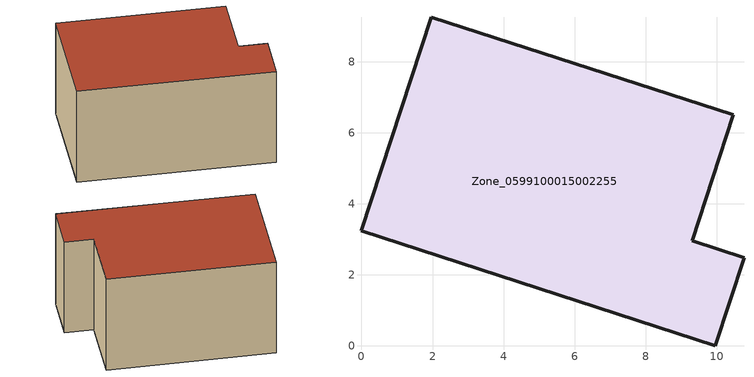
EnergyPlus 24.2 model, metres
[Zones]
Zone_0599100015002255
 floor ground (C_G): 1.96,9.26 10.47,6.51 9.31,2.96 10.77,2.48 9.96,0 0,3.24 z0.79
 wall outside (C_F): 9.96,0 10.77,2.48 9.31,2.96 10.47,6.51 1.96,9.26 0,3.24 9.96,0 z0.79:6.47
 roof outside (C_R): 10.47,6.51 1.96,9.26 0,3.24 9.96,0 10.77,2.48 9.31,2.96 z6.47
[BUILDING]
Pand.0599100015002255: North Axis=0; Terrain=City; Loads Convergence Tolerance Value=0.04; Temperature Convergence Tolerance Value=0.4; Solar Distribution=FullExterior; Maximum Number of Warmup Days=25; Minimum Number of Warmup Days=1
[Site:Location]
Rotterdam.The.Hague.AP_ZH_NLD Design_Conditions: Latitude=51.96; Longitude=4.45; Time Zone=1; Elevation=-4.5
[SITE:GROUNDTEMPERATURE:BUILDINGSURFACE]
18, 18, 18, 18, 18, 18, 18, 18, 18, 18, 18, 18
[MATERIAL] Thermal Absorptance=0.9; Solar Absorptance=0.7; Visible Absorptance=0.7
Name | Roughness | Thickness | Conductivity | Density | Specific Heat
G.TC.1965-1974 | MediumSmooth | 0.15 | 0.882353 | 540 | 1210
F.TC.1965-1974 | Rough | 0.3 | 0.697674 | 1920 | 840
R.TC.1965-1974 | MediumRough | 0.2 | 0.232558 | 1500 | 1000
[CONSTRUCTION]
C_G: G.TC.1965-1974
C_F: F.TC.1965-1974
C_R: R.TC.1965-1974
[ZONE]
Zone_0599100015002255: Type=1; Multiplier=1; Ceiling Height=Autocalculate; Volume=Autocalculate; Floor Area=autocalculate; Part of Total Floor Area=Yes
[ZONEINFILTRATION:DESIGNFLOWRATE]
Infil_Zone_0599100015002255: Zone or ZoneList or Space or SpaceList=Zone_0599100015002255; Schedule=AlwaysOn; Design Flow Rate Calculation Method=Flow/Area; Flow Rate per Floor Area=0.003; Constant Term Coefficient=1; Temperature Term Coefficient=0; Velocity Term Coefficient=0; Velocity Squared Term Coefficient=0
[HVACTEMPLATE:ZONE:IDEALLOADSAIRSYSTEM]
Zone_0599100015002255: Maximum Heating Supply Air Temperature=50; Minimum Cooling Supply Air Temperature=13; Maximum Heating Supply Air Humidity Ratio=0.0156; Minimum Cooling Supply Air Humidity Ratio=0.0077; Heating Limit=NoLimit; Cooling Limit=NoLimit; Dehumidification Control Type=ConstantSensibleHeatRatio; Cooling Sensible Heat Ratio=0.7; Dehumidification Setpoint=60; Humidification Control Type=None; Humidification Setpoint=30; Outdoor Air Method=None; Outdoor Air Flow Rate per Person=0.00944; Outdoor Air Flow Rate per Zone Floor Area=0; Outdoor Air Flow Rate per Zone=0; Demand Controlled Ventilation Type=None; Outdoor Air Economizer Type=NoEconomizer; Heat Recovery Type=None; Sensible Heat Recovery Effectiveness=0.7; Latent Heat Recovery Effectiveness=0.65
[ZONECONTROL:THERMOSTAT]
ThermostatControl_Zone_0599100015002255: Zone or ZoneList=Zone_0599100015002255; Control Type Schedule=DualSetpointControlType; Control 1=Thermostat_Zone_0599100015002255; Temperature Difference Between Cutout And Setpoint=0
[THERMOSTATSETPOINT:DUALSETPOINT]
Thermostat_Zone_0599100015002255: Heating Setpoint Temperature Schedule=HeatingSetpoint_Zone_0599100015002255; Cooling Setpoint Temperature Schedule=CoolingSetpoint_Zone_0599100015002255
[SCHEDULE:COMPACT]
HeatingSetpoint_Zone_0599100015002255: Through: 12/31, For: AllDays, Until: 24:00, 21
CoolingSetpoint_Zone_0599100015002255: Through: 12/31, For: AllDays, Until: 24:00, 24
DualSetpointControlType: Through: 12/31, For: AllDays, Until: 24:00, 4
AlwaysOn: Through: 12/31, For: AllDays, Until: 24:00, 1
